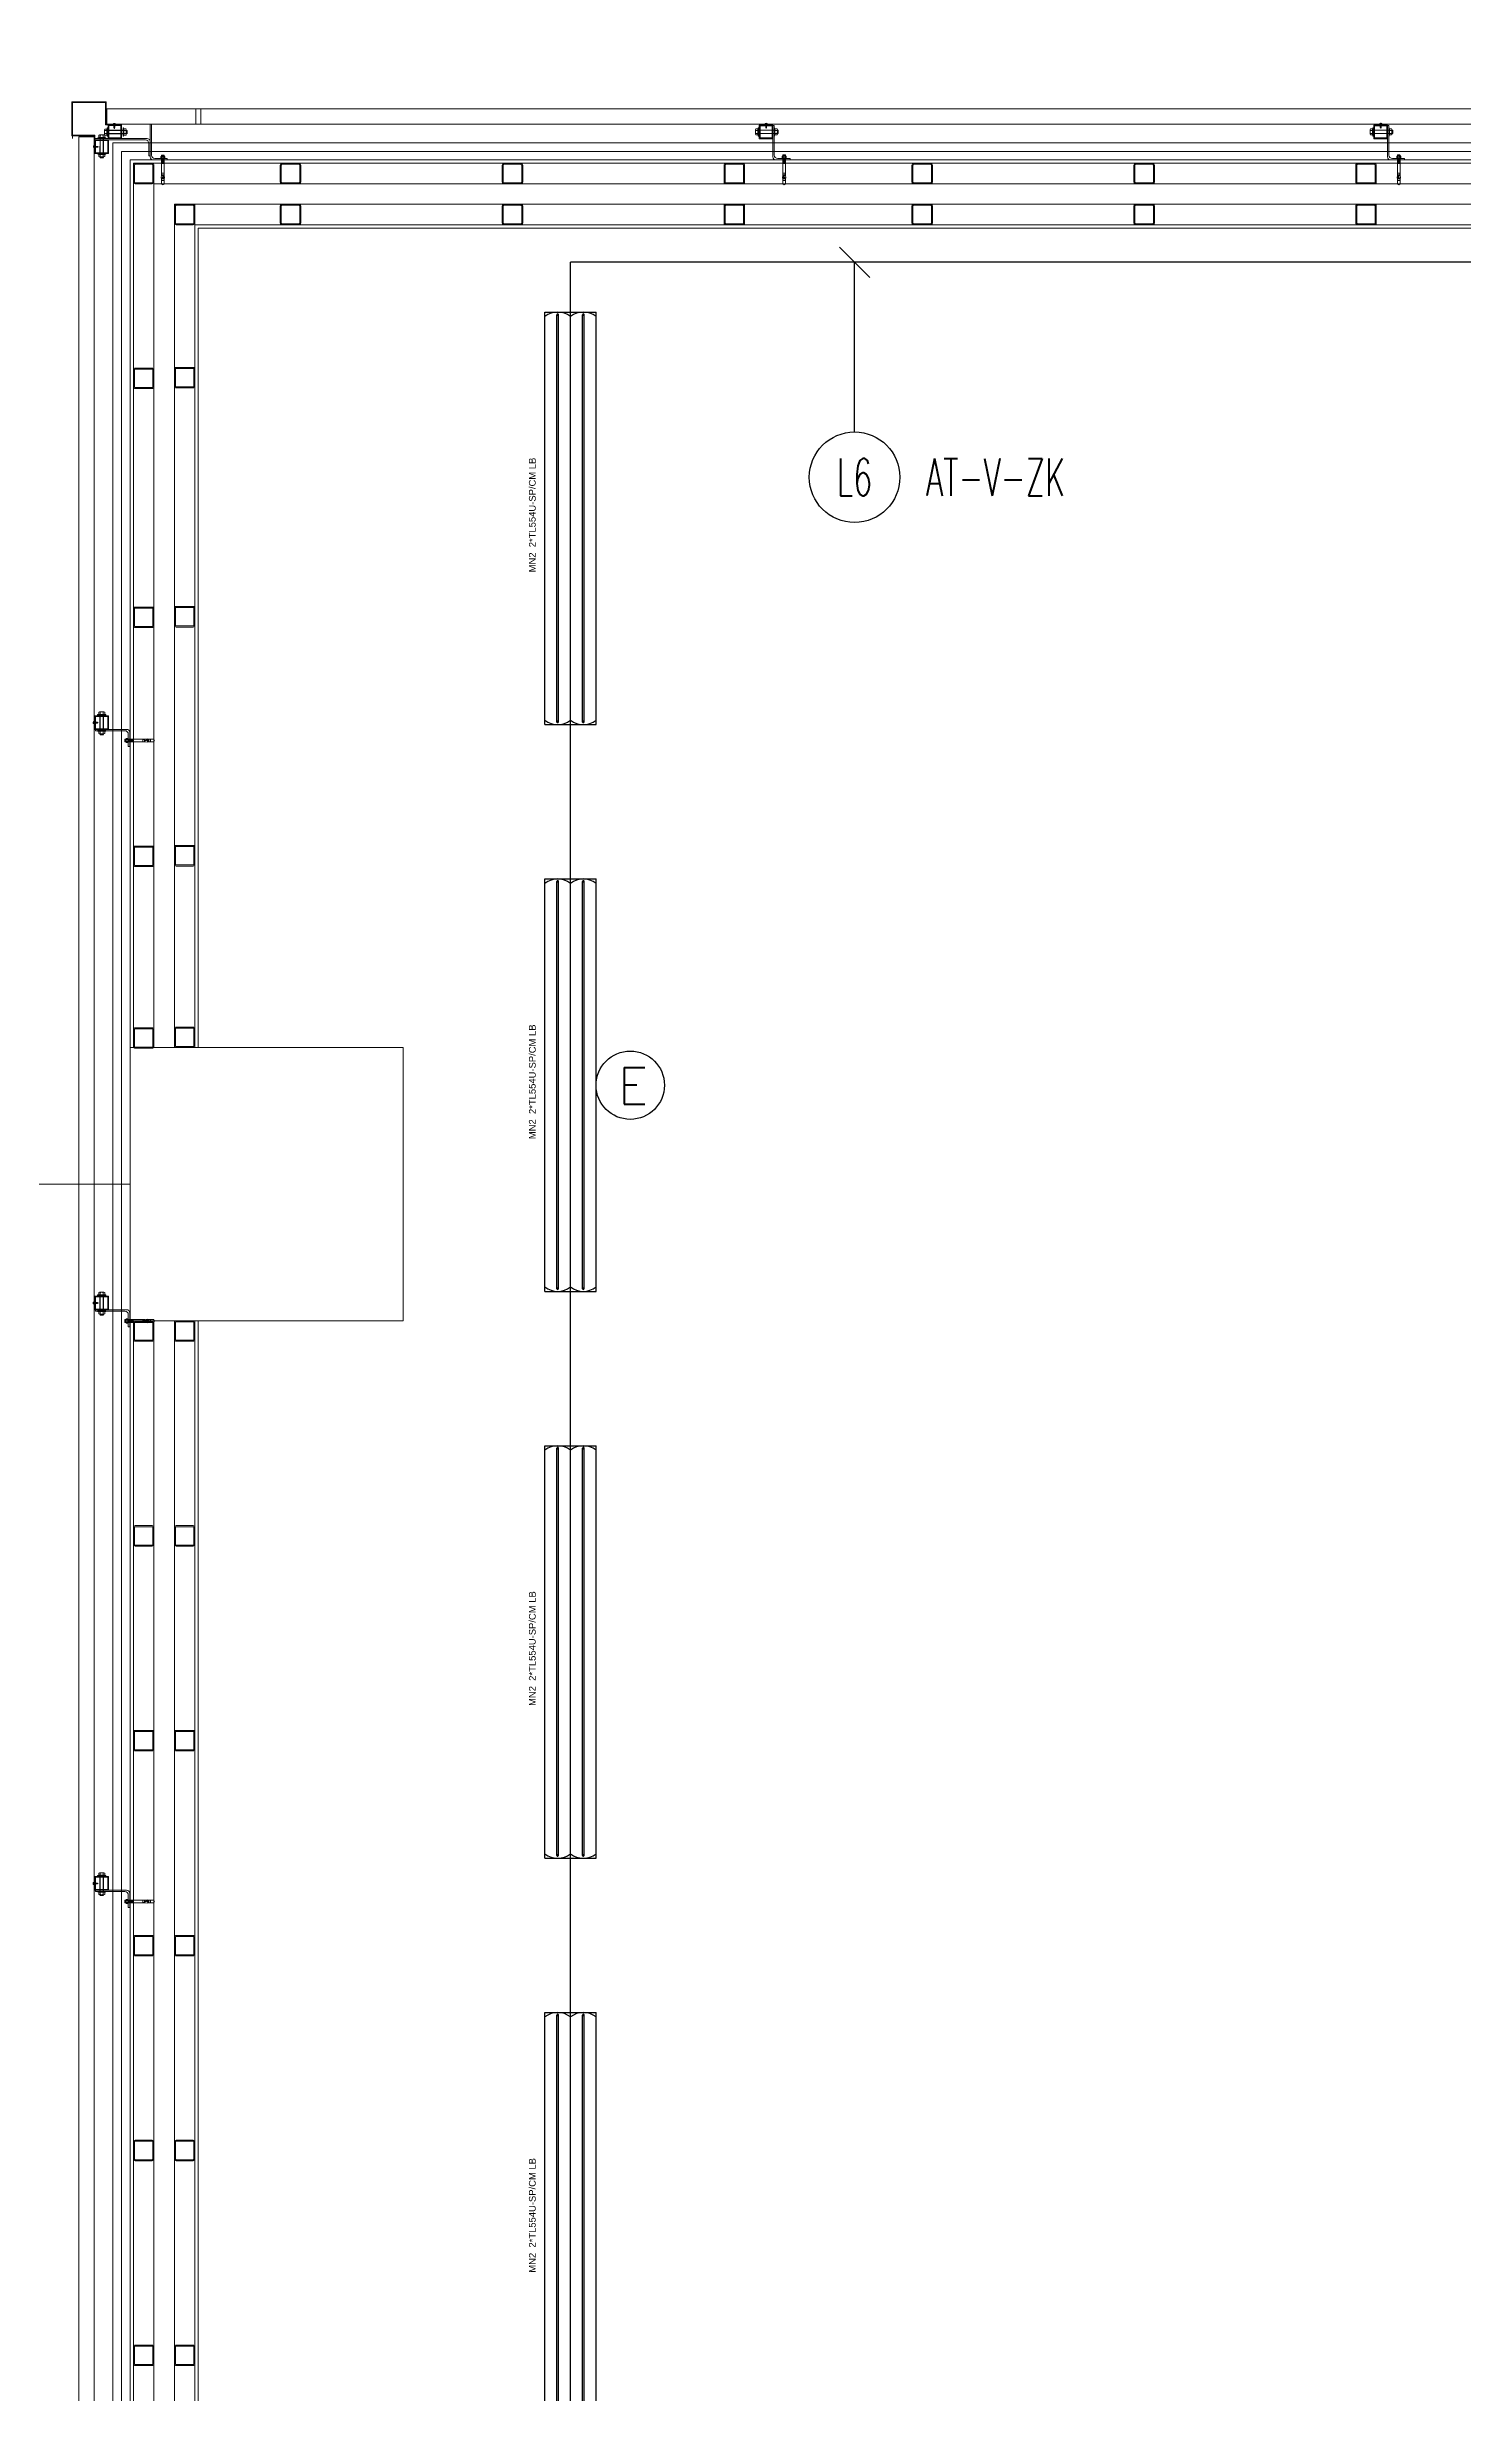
# Model space of a CAD drawing. Extents: x -2012 to 34975, y -1043 to 8321.
# Drawn here: x 7372 to 7786, y 698 to 1386 of the extents above; entities that cross this region are included whole.
import ezdxf
from ezdxf.enums import TextEntityAlignment as Align

# ---------------------------------------------------------------- set-up
doc = ezdxf.new("R2010")
doc.units = 0
doc.header["$LTSCALE"] = 25
doc.header["$PDMODE"] = 1
doc.layers.get('0').update_dxf_attribs({"color": 9, "lineweight": 9})
for name, color, linetype, lineweight in [('01', 9, 'Continuous', 9), ('06D', 9, 'Continuous', 9), ('10', 9, 'Continuous', 9), ('10A', 9, 'Continuous', 9), ('11', 9, 'Continuous', 9), ('24', 9, 'Continuous', 9), ('33', 9, 'BATTING', 9), ('E-2x54 W SIVAÜSTÜ FLUORESAN YÜKSEK TAVAN ARMATÜRÜ', 7, 'Continuous', 30), ('E-ACİL AYDINLATMA KİTİ', 7, 'Continuous', 30), ('E-KABLO', 7, 'Continuous', 30), ('E-LİNYE', 7, 'Continuous', 30)]:
    doc.layers.add(name, color=color, linetype=linetype, lineweight=lineweight)
doc.styles.add('Arial', font='arial.ttf', dxfattribs={"height": 2.5})
doc.styles.add('E-YAZI', font='txttw.shx')
doc.linetypes.add('BATTING', pattern='A,0.0001,-0.1,[134,ltypeshp.shx,S=0.1,R=0,X=-0.1,Y=0],-0.2,[134,ltypeshp.shx,S=0.1,R=180,X=0.1,Y=0],-0.1', length=0.4001)

# ---------------------------------------------------------------- blocks, each defined once
blk = doc.blocks.new('p-kolon-80x80-vw')
at = {"layer": '01'}
blk.add_lwpolyline([(-40, -40), (-40, 40), (40, 40), (40, -40)], close=True, dxfattribs=at)
blk = doc.blocks.new('cxvxv')
for p, q in [((-21988.4, 8560.98, 0), (-21988.4, 8560.32, 0)), ((-21988.4, 8560.32, 0), (-21986.64, 8560.32, 0)), ((-21988.4, 8555.4, 0), (-21986.64, 8555.4, 0)), ((-21988.4, 8554.74, 0), (-21988.4, 8555.4, 0)), ((-21986.86, 8561.07, 0), (-21988.18, 8561.07, 0)), ((-21988.02, 8561.25, 0), (-21987.03, 8561.3, 0)), ((-21988.02, 8561.25, 0), (-21988, 8561.26, 0)), ((-21988, 8561.23, 0), (-21988.02, 8561.25, 0)), ((-21988.02, 8561.13, 0), (-21987.03, 8561.19, 0)), ((-21988.02, 8561.13, 0), (-21988, 8561.14, 0)), ((-21988, 8561.11, 0), (-21988.02, 8561.13, 0)), ((-21988.02, 8560.32, 0), (-21987.02, 8560.32, 0)), ((-21988.02, 8560.28, 0), (-21988.02, 8560.32, 0)), ((-21988.02, 8560.11, 0), (-21988.02, 8555.61, 0)), ((-21988.02, 8555.44, 0), (-21988.02, 8555.4, 0)), ((-21988.02, 8555.4, 0), (-21987.02, 8555.4, 0)), ((-21988, 8561.3, 0), (-21987.94, 8561.35, 0)), ((-21988, 8561.26, 0), (-21988, 8561.3, 0)), ((-21988, 8561.14, 0), (-21988, 8561.23, 0)), ((-21988, 8561.07, 0), (-21988, 8561.11, 0)), ((-21987.96, 8560.98, 0), (-21987.96, 8560.32, 0)), ((-21987.96, 8554.74, 0), (-21987.96, 8555.4, 0)), ((-21987.54, 8561.35, 0), (-21987.94, 8561.35, 0)), ((-21987.7, 8561.05, 0), (-21987.7, 8561.08, 0)), ((-21987.7, 8561.07, 0), (-21987.7, 8561.07, 0)), ((-21987.54, 8561.35, 0), (-21987.1, 8561.35, 0)), ((-21987.03, 8561.3, 0), (-21987.1, 8561.35, 0)), ((-21987.08, 8560.64, 0), (-21987.08, 8560.98, 0)), ((-21987.08, 8560.64, 0), (-21987.08, 8560.32, 0)), ((-21987.08, 8555.08, 0), (-21987.08, 8555.4, 0)), ((-21987.08, 8555.08, 0), (-21987.08, 8554.74, 0)), ((-21987.06, 8560.32, 0), (-21987.06, 8560.28, 0)), ((-21987.06, 8555.61, 0), (-21987.06, 8560.11, 0)), ((-21987.06, 8555.4, 0), (-21987.06, 8555.44, 0)), ((-21987.05, 8561.32, 0), (-21987.03, 8561.3, 0)), ((-21987.03, 8561.3, 0), (-21987.05, 8561.28, 0)), ((-21987.03, 8561.3, 0), (-21987.05, 8561.29, 0)), ((-21987.05, 8561.28, 0), (-21987.05, 8561.2, 0)), ((-21987.05, 8561.2, 0), (-21987.03, 8561.19, 0)), ((-21987.03, 8561.19, 0), (-21987.05, 8561.17, 0)), ((-21987.05, 8561.17, 0), (-21987.05, 8561.08, 0)), ((-21987.05, 8561.08, 0), (-21987.03, 8561.07, 0)), ((-21987.02, 8560.32, 0), (-21987.02, 8560.28, 0)), ((-21987.02, 8555.61, 0), (-21987.02, 8560.11, 0)), ((-21987.02, 8555.4, 0), (-21987.02, 8555.44, 0)), ((-21986.64, 8560.32, 0), (-21986.64, 8560.98, 0)), ((-21986.64, 8555.4, 0), (-21986.64, 8554.74, 0)), ((-21986.86, 8554.65, 0), (-21988.17, 8554.65, 0))]:
    blk.add_line(p, q)
at = {"elevation": 0}
for points in [[(-21986.3, 8560.11), (-21988.7, 8560.11), (-21988.7, 8560.28), (-21986.3, 8560.28)], [(-21986.3, 8555.61), (-21988.7, 8555.61), (-21988.7, 8555.44), (-21986.3, 8555.44)]]:
    blk.add_lwpolyline(points, close=True, dxfattribs=at)
for points in [[(-21987.98, 8560.28), (-21987.98, 8560.32)], [(-21987.98, 8560.11), (-21987.98, 8555.61)], [(-21987.98, 8555.44), (-21987.98, 8555.4)]]:
    blk.add_lwpolyline(points, dxfattribs=at)
for centre, radius, start, end in [((-21988.18, 8560.75, 0), 0.315, 45.8497, 134.1503), ((-21987.52, 8559.95, 0), 1.12, 66.87008, 113.12992), ((-21987.52, 8559.95, 0), 1.12, 66.87008, 113.12992), ((-21986.86, 8560.76, 0), 0.313, 45.44896, 134.55104), ((-21988.18, 8554.97, 0), 0.315, 225.8497, 314.1503), ((-21987.52, 8555.77, 0), 1.12, 246.87008, 293.12992), ((-21987.52, 8555.77, 0), 1.12, 246.87008, 293.12992), ((-21986.86, 8554.96, 0), 0.313, 225.44896, 314.55104)]:
    blk.add_arc(centre, radius, start, end)
blk = doc.blocks.new('VIDA')
for p, q in [((-18072, 6523.9), (-18071.9, 6524)), ((-18071.9, 6523.8), (-18072, 6523.9)), ((-18071.9, 6524), (-18070.1, 6524.7)), ((-18069.6, 6522.9), (-18071.9, 6523.8)), ((-18069.7, 6524.9), (-18070.6, 6523.2)), ((-18070.6, 6523.2), (-18070.1, 6524.7)), ((-18070.1, 6524.7), (-18069.9, 6525.1)), ((-18069.9, 6525.1), (-18070.1, 6524.1)), ((-18070.1, 6524.1), (-18070, 6524.3)), ((-18070, 6524.3), (-18069.8, 6525.1)), ((-18069.9, 6525.1), (-18069.8, 6525.1)), ((-18069.8, 6525.1), (-18069.7, 6524.9)), ((-18069.7, 6524.9), (-18069.3, 6525)), ((-18069.6, 6522.8), (-18069.1, 6525)), ((-18069.6, 6522.8), (-18069.6, 6522.9)), ((-18069.4, 6522.4), (-18069.6, 6522.8)), ((-18068.9, 6525.3), (-18069.4, 6522.4)), ((-18069.3, 6522.4), (-18069.4, 6522.4)), ((-18069.3, 6522.4), (-18068.9, 6525.3)), ((-18069.3, 6525), (-18069.1, 6525)), ((-18069.1, 6522.8), (-18069.3, 6522.4)), ((-18069.1, 6525), (-18068.9, 6525.3)), ((-18068.7, 6522.8), (-18069.1, 6522.8)), ((-18068.9, 6525.3), (-18068.9, 6525.3)), ((-18068.9, 6525.3), (-18068.7, 6525)), ((-18068.7, 6522.8), (-18068.2, 6525)), ((-18068.7, 6525), (-18068.2, 6525)), ((-18068.5, 6522.4), (-18068.7, 6522.8)), ((-18068, 6525.3), (-18068.5, 6522.4)), ((-18068.4, 6522.4), (-18068.5, 6522.4)), ((-18068.4, 6522.4), (-18067.9, 6525.3)), ((-18068.2, 6522.8), (-18068.4, 6522.4)), ((-18068.2, 6522.8), (-18068.4, 6522.4)), ((-18068.2, 6525), (-18068, 6525.3)), ((-18067.7, 6525), (-18068.2, 6522.8)), ((-18067.7, 6522.8), (-18068.2, 6522.8)), ((-18067.9, 6525.3), (-18068, 6525.3)), ((-18067.9, 6525.3), (-18067.7, 6525)), ((-18067.7, 6522.8), (-18067.2, 6525)), ((-18067.7, 6525), (-18067.2, 6525)), ((-18067.5, 6522.4), (-18067.7, 6522.8)), ((-18067, 6525.3), (-18067.5, 6522.4)), ((-18067.4, 6522.4), (-18067.5, 6522.4)), ((-18067.4, 6522.4), (-18066.9, 6525.3)), ((-18067.2, 6522.8), (-18067.4, 6522.4)), ((-18067.2, 6522.8), (-18067.4, 6522.4)), ((-18067.2, 6525), (-18067, 6525.3)), ((-18066.7, 6525), (-18067.2, 6522.8)), ((-18066.7, 6522.8), (-18067.2, 6522.8)), ((-18066.9, 6525.3), (-18067, 6525.3)), ((-18066.9, 6525.3), (-18066.7, 6525)), ((-18066.3, 6525), (-18066.7, 6525)), ((-18066.7, 6522.8), (-18066.3, 6525)), ((-18066.5, 6522.4), (-18066.7, 6522.8)), ((-18066.1, 6525.3), (-18066.5, 6522.4)), ((-18066.5, 6522.4), (-18066, 6525.3)), ((-18066.3, 6522.8), (-18066.5, 6522.4)), ((-18066.3, 6522.8), (-18066.5, 6522.4)), ((-18066.5, 6522.4), (-18066.5, 6522.4)), ((-18066.3, 6525), (-18066.1, 6525.3)), ((-18065.8, 6525), (-18066.3, 6522.8)), ((-18066.3, 6522.8), (-18065.8, 6522.8)), ((-18066, 6525.3), (-18066.1, 6525.3)), ((-18066, 6525.3), (-18065.8, 6525)), ((-18065.8, 6522.8), (-18065.3, 6525)), ((-18065.8, 6525), (-18065.3, 6525)), ((-18065.6, 6522.4), (-18065.8, 6522.8)), ((-18065.1, 6525.3), (-18065.6, 6522.4)), ((-18065.5, 6522.4), (-18065.6, 6522.4)), ((-18065.5, 6522.4), (-18065, 6525.3)), ((-18065.3, 6522.8), (-18065.5, 6522.4)), ((-18065.3, 6522.8), (-18065.5, 6522.4)), ((-18065.3, 6525), (-18065.1, 6525.3)), ((-18064.8, 6525), (-18065.3, 6522.8)), ((-18064.8, 6522.8), (-18065.3, 6522.8)), ((-18065.1, 6525.3), (-18065, 6525.3)), ((-18065, 6525.3), (-18064.8, 6525)), ((-18064.8, 6525), (-18064.3, 6525)), ((-18064.8, 6522.8), (-18064.3, 6525)), ((-18064.6, 6522.4), (-18064.8, 6522.8)), ((-18064.1, 6525.3), (-18064.6, 6522.4)), ((-18064.5, 6522.4), (-18064.6, 6522.4)), ((-18064.5, 6522.4), (-18064, 6525.3)), ((-18064.3, 6522.8), (-18064.5, 6522.4)), ((-18064.3, 6522.8), (-18064.5, 6522.4)), ((-18064.3, 6525), (-18064.1, 6525.3)), ((-18063.8, 6525), (-18064.3, 6522.8)), ((-18063.8, 6522.8), (-18064.3, 6522.8)), ((-18064, 6525.3), (-18064.1, 6525.3)), ((-18064, 6525.3), (-18063.8, 6525)), ((-18063.8, 6522.8), (-18062, 6525)), ((-18062, 6525), (-18063.8, 6525)), ((-18063.6, 6522.4), (-18063.8, 6522.8)), ((-18063.6, 6522.4), (-18061.7, 6525.3)), ((-18061.8, 6525.3), (-18063.6, 6522.4)), ((-18062, 6522.8), (-18063.6, 6522.4)), ((-18062, 6522.8), (-18063.6, 6522.4)), ((-18063.6, 6522.4), (-18063.6, 6522.4)), ((-18061.5, 6525), (-18063.4, 6522.8)), ((-18063.4, 6522.8), (-18061.5, 6522.8)), ((-18061.7, 6525.3), (-18063.2, 6525.3)), ((-18062.7, 6522.4), (-18061.5, 6522.8)), ((-18062.6, 6522.4), (-18062.1, 6525.3)), ((-18062.4, 6522.8), (-18062.6, 6522.4)), ((-18062.4, 6522.8), (-18062.6, 6522.4)), ((-18062.6, 6522.4), (-18061.3, 6522.4)), ((-18062.4, 6525), (-18062.2, 6525.3)), ((-18061.5, 6525), (-18062.4, 6525)), ((-18061.5, 6522.8), (-18062.4, 6525)), ((-18061.9, 6525), (-18062.4, 6522.8)), ((-18061.9, 6522.8), (-18062.4, 6522.8)), ((-18062.2, 6525.3), (-18062.1, 6525.3)), ((-18062.2, 6525.3), (-18061.3, 6522.4)), ((-18062.1, 6525.3), (-18061.9, 6525)), ((-18062, 6525), (-18061.8, 6525.3)), ((-18061.9, 6525), (-18061.4, 6525)), ((-18061.9, 6522.8), (-18061.4, 6525)), ((-18061.7, 6522.4), (-18061.9, 6522.8)), ((-18061.2, 6525.3), (-18061.7, 6522.4)), ((-18061.7, 6525.3), (-18061.5, 6525)), ((-18061.6, 6522.4), (-18061.7, 6522.4)), ((-18061.6, 6522.4), (-18061.2, 6525.3)), ((-18061.4, 6522.8), (-18061.6, 6522.4)), ((-18061.4, 6522.8), (-18061.6, 6522.4)), ((-18061.4, 6525), (-18061.2, 6525.3)), ((-18061, 6525), (-18061.4, 6522.8)), ((-18060.9, 6522.8), (-18061.4, 6522.8)), ((-18061.2, 6525.3), (-18061, 6525)), ((-18061.2, 6525.3), (-18061.2, 6525.3)), ((-18061, 6525), (-18060.5, 6525)), ((-18060.9, 6522.8), (-18060.5, 6525)), ((-18060.7, 6522.4), (-18060.9, 6522.8)), ((-18060.7, 6522.4), (-18060.2, 6525.3)), ((-18060.3, 6525.3), (-18060.7, 6522.4)), ((-18060.5, 6522.8), (-18060.7, 6522.4)), ((-18060.5, 6522.8), (-18060.7, 6522.4)), ((-18060.7, 6522.4), (-18060.7, 6522.4)), ((-18060.5, 6525), (-18060.3, 6525.3)), ((-18060, 6525), (-18060.5, 6522.8)), ((-18060.5, 6522.8), (-18060, 6522.8)), ((-18060.3, 6525.3), (-18060.2, 6525.3)), ((-18060.2, 6525.3), (-18060, 6525)), ((-18060, 6525), (-18059.5, 6525)), ((-18060, 6522.8), (-18059.5, 6525)), ((-18059.8, 6522.4), (-18060, 6522.8)), ((-18059.3, 6525.3), (-18059.8, 6522.4)), ((-18059.7, 6522.4), (-18059.8, 6522.4)), ((-18059.7, 6522.4), (-18059.2, 6525.3)), ((-18059.5, 6522.8), (-18059.7, 6522.4)), ((-18059.5, 6522.8), (-18059.7, 6522.4)), ((-18059.5, 6525), (-18059.3, 6525.3)), ((-18059.2, 6524), (-18059.5, 6522.8)), ((-18059.5, 6522.8), (-18059.2, 6522.8)), ((-18059.3, 6525.3), (-18059.2, 6525.3)), ((-18058.1, 6526.6), (-18059.2, 6526.6)), ((-18059.2, 6521.2), (-18059.2, 6526.6)), ((-18058.1, 6521.2), (-18059.2, 6521.2))]:
    blk.add_line(p, q)
for points in [[(-18068.7, 6525), (-18069.1, 6522.8)], [(-18057.2, 6524.3), (-18057.5, 6524), (-18057.5, 6523.8), (-18057.2, 6523.5)]]:
    blk.add_lwpolyline(points)
for centre, start, end in [((-18062.4, 6523.6), 7.50951, 35.24269), ((-18062.4, 6524.2), 324.75731, 352.49049)]:
    blk.add_arc(centre, 5.21, start, end)
blk = doc.blocks.new('çelik dübel')
at = {"ltscale": 7}
for p, q in [((-87.2, -2), (-85, 2)), ((-85, -6), (-85, 2)), ((-68, 2), (-85, 2)), ((-75, -6), (-75, 2)), ((-70, -6), (-70, 2)), ((-68, 3), (-58, 2)), ((-68, -7), (-68, 3)), ((-58, -6), (-58, 2)), ((-8.5, 2), (-58, 2)), ((-53, 1.5), (-58, 1.5)), ((-53, -6), (-53, 2)), ((-25, -6), (-25, 2)), ((-25, -6), (-23.9, 2)), ((-23, -6), (-21.9, 2)), ((-21, -6), (-19.9, 2)), ((-19, -6), (-17.9, 2)), ((-17, -6), (-15.9, 2)), ((-85, -6), (-87.2, -2)), ((-68, -6), (-85, -6)), ((-68, -7), (-58, -6)), ((-53, -5.5), (-58, -5.5)), ((-8.5, -6), (-58, -6))]:
    blk.add_line(p, q, dxfattribs=at)
for p, q in [((-15, -6), (-13.9, 2)), ((-13, -6), (-11.9, 2)), ((-11, -6), (-10, 1.1)), ((-10, -9), (-10, 5)), ((-9, 5), (-10, 5)), ((-10, 3), (-10, 5)), ((-9, -9), (-9, 5)), ((-8.5, 2), (-8.5, 3)), ((-8.5, -4), (-8.5, 0)), ((-5, 4), (-7.5, 4)), ((-5, 1), (-7.5, 1)), ((-4, 2), (-4, 3)), ((-1, 2), (-4, 2)), ((-4, -4), (-4, 0)), ((-3, -6), (-1.9, 2)), ((-1, -6), (0, 1.1)), ((0, -5), (0, 1)), ((-10, -7), (-10, -9.1)), ((-9, -9), (-10, -9)), ((-8.5, -6), (-8.5, -7)), ((-5, -5), (-7.5, -5)), ((-5, -8), (-7.5, -8)), ((-4, -6), (-4, -7)), ((-1, -6), (-4, -6))]:
    blk.add_line(p, q)
for points in [[(-68, 0.6), (-67.4, 0.4), (-67, 0.1), (-66.6, -0.3), (-66.2, -0.8), (-65.9, -1.3), (-65.7, -1.9), (-65.4, -2.3), (-65.2, -2.8), (-65, -3.1), (-64.8, -3.3), (-64.6, -3.5), (-64.4, -3.6), (-64.2, -3.5), (-63.9, -3.5), (-63.7, -3.3), (-63.5, -3.1), (-63.2, -2.9), (-62.9, -2.6), (-62.7, -2.3), (-62.4, -2), (-62.1, -1.7), (-61.9, -1.4), (-61.6, -1.1), (-61.4, -0.9), (-61.2, -0.7), (-61, -0.6), (-60.8, -0.5), (-60.6, -0.5), (-60.4, -0.5), (-60.3, -0.7), (-60.1, -0.9), (-59.9, -1.1), (-59.8, -1.5), (-59.6, -1.9), (-59.4, -2.3), (-59.2, -2.7), (-58.9, -3), (-58.7, -3.3), (-58.4, -3.5), (-58, -3.5)], [(-68, -0.5), (-68, -0.5), (-67.9, -0.5), (-67.9, -0.5), (-67.8, -0.5), (-67.8, -0.6), (-67.7, -0.6), (-67.7, -0.6), (-67.6, -0.7), (-67.6, -0.7), (-67.6, -0.8), (-67.5, -0.8), (-67.5, -0.8), (-67.5, -0.9), (-67.4, -0.9), (-67.4, -0.9), (-67.3, -1), (-67.3, -1), (-67.3, -1.1), (-67.2, -1.1), (-67.2, -1.2), (-67.2, -1.2), (-67.1, -1.3), (-67.1, -1.3), (-67.1, -1.4), (-67, -1.4), (-67, -1.5), (-67, -1.5), (-66.9, -1.6), (-66.9, -1.6), (-66.9, -1.7), (-66.9, -1.7), (-66.8, -1.8), (-66.8, -1.9), (-66.8, -1.9), (-66.7, -2), (-66.7, -2), (-66.7, -2.1), (-66.6, -2.2), (-66.6, -2.2), (-66.6, -2.3), (-66.6, -2.3), (-66.5, -2.4), (-66.5, -2.5), (-66.5, -2.5), (-66.4, -2.6), (-66.4, -2.7), (-66.4, -2.7), (-66.3, -2.8), (-66.3, -2.8), (-66.3, -2.9), (-66.3, -3), (-66.2, -3), (-66.2, -3.1), (-66.2, -3.1), (-66.1, -3.2), (-66.1, -3.2), (-66.1, -3.3), (-66, -3.4), (-66, -3.4), (-66, -3.5), (-65.9, -3.5), (-65.9, -3.6), (-65.9, -3.6), (-65.8, -3.7), (-65.8, -3.7), (-65.7, -3.8), (-65.7, -3.8), (-65.7, -3.9), (-65.6, -3.9), (-65.6, -4), (-65.5, -4), (-65.5, -4.1), (-65.4, -4.1), (-65.4, -4.1), (-65.3, -4.2), (-65.3, -4.2), (-65.2, -4.3), (-65.2, -4.3), (-65.1, -4.3), (-65, -4.4), (-65, -4.4), (-64.9, -4.4), (-64.9, -4.4), (-64.8, -4.5), (-64.7, -4.5), (-64.7, -4.5), (-64.6, -4.5), (-64.5, -4.5), (-64.5, -4.5), (-64.4, -4.5), (-64.3, -4.5), (-64.3, -4.5), (-64.2, -4.5), (-64.1, -4.5), (-64.1, -4.5), (-64, -4.5), (-64, -4.5), (-63.9, -4.5), (-63.8, -4.5), (-63.8, -4.5), (-63.7, -4.4), (-63.7, -4.4), (-63.6, -4.4), (-63.6, -4.4), (-63.5, -4.4), (-63.4, -4.3), (-63.4, -4.3), (-63.3, -4.3), (-63.3, -4.3), (-63.3, -4.2), (-63.2, -4.2), (-63.2, -4.2), (-63.1, -4.1), (-63.1, -4.1), (-63, -4.1), (-63, -4), (-62.9, -4), (-62.9, -4), (-62.9, -3.9), (-62.8, -3.9), (-62.8, -3.9), (-62.7, -3.8), (-62.7, -3.8), (-62.7, -3.8), (-62.6, -3.7), (-62.6, -3.7), (-62.5, -3.6), (-62.5, -3.6), (-62.5, -3.6), (-62.4, -3.5), (-62.4, -3.5), (-62.4, -3.5), (-62.3, -3.4), (-62.3, -3.4), (-62.2, -3.3), (-62.2, -3.3), (-62.2, -3.3), (-62.1, -3.2), (-62.1, -3.2), (-62.1, -3.1), (-62, -3.1), (-62, -3.1), (-62, -3), (-61.9, -3), (-61.9, -2.9), (-61.9, -2.9), (-61.8, -2.9), (-61.8, -2.8), (-61.7, -2.8), (-61.7, -2.7), (-61.7, -2.7), (-61.6, -2.6), (-61.6, -2.6), (-61.6, -2.6), (-61.5, -2.5), (-61.5, -2.5), (-61.5, -2.5), (-61.4, -2.4), (-61.4, -2.4), (-61.4, -2.3), (-61.3, -2.3), (-61.3, -2.3), (-61.3, -2.2), (-61.3, -2.2), (-61.2, -2.2), (-61.2, -2.1), (-61.2, -2.1), (-61.1, -2), (-61.1, -2), (-61.1, -2), (-61, -1.9), (-61, -1.9), (-61, -1.9), (-61, -1.9), (-60.9, -1.8), (-60.9, -1.8), (-60.9, -1.8), (-60.9, -1.8), (-60.9, -1.8), (-60.9, -1.7), (-60.8, -1.7), (-60.8, -1.7), (-60.8, -1.7), (-60.8, -1.7), (-60.8, -1.7), (-60.8, -1.8), (-60.7, -1.8), (-60.7, -1.8), (-60.7, -1.8), (-60.7, -1.9), (-60.7, -1.9), (-60.7, -1.9), (-60.6, -2), (-60.6, -2), (-60.6, -2.1), (-60.6, -2.1), (-60.6, -2.1), (-60.5, -2.2), (-60.5, -2.2), (-60.5, -2.3), (-60.5, -2.3), (-60.4, -2.4), (-60.4, -2.5), (-60.4, -2.5), (-60.4, -2.6), (-60.3, -2.6), (-60.3, -2.7), (-60.3, -2.7), (-60.3, -2.8), (-60.2, -2.8), (-60.2, -2.9), (-60.2, -3), (-60.1, -3), (-60.1, -3.1), (-60.1, -3.1), (-60, -3.2), (-60, -3.2), (-59.9, -3.3), (-59.9, -3.4), (-59.9, -3.4), (-59.8, -3.5), (-59.8, -3.5), (-59.7, -3.6), (-59.7, -3.6), (-59.6, -3.7), (-59.6, -3.8), (-59.5, -3.8), (-59.5, -3.9), (-59.4, -3.9), (-59.3, -4), (-59.3, -4), (-59.2, -4.1), (-59.1, -4.2), (-59, -4.2), (-58.9, -4.3), (-58.8, -4.3), (-58.6, -4.4), (-58.4, -4.4), (-58.2, -4.5), (-58, -4.5)]]:
    blk.add_lwpolyline(points)
for centre, start, end in [((-7.5, 3), 90, 180), ((-7.5, 2), 180, 270), ((-7.5, 0), 90, 180), ((-5, 3), 0, 90), ((-5, 2), 270, 0), ((-5, 0), 0, 90), ((-1, 1), 0, 90), ((-7.5, -4), 180, 270), ((-7.5, -6), 90, 180), ((-7.5, -7), 180, 270), ((-5, -4), 270, 0), ((-5, -6), 0, 90), ((-5, -7), 270, 0), ((-1, -5), 270, 0)]:
    blk.add_arc(centre, 1, start, end)
blk = doc.blocks.new('kjdol')
at = {"ltscale": 10, "elevation": -278.89}
blk.add_lwpolyline([(77394.12, 60089.89), (77403.28, 60089.89, 0.460237), (77404.18, 60090.79), (77404.18, 60094.89), (77403.78, 60094.89), (77403.78, 60091.29, -0.414214), (77402.78, 60090.29), (77394.12, 60090.29)], format="xyb", close=True, dxfattribs=at)
at = {"elevation": -249.79}
for points in [[(77397.97, 60089.9), (77397.97, 60085.9), (77393.97, 60085.9), (77393.97, 60089.9)], [(77397.77, 60089.7), (77397.77, 60086.1), (77394.17, 60086.1), (77394.17, 60089.7)]]:
    blk.add_lwpolyline(points, close=True, dxfattribs=at)
blk.add_blockref('cxvxv', (99383.5, 51530.11, -249.79))
at = {"extrusion": (0, 0, -1), "xscale": 0.1000000000058208, "yscale": 0.1000000000058208, "zscale": -0.0999999999999091}
blk.add_blockref('çelik dübel', (-77402.74, 60093.36, 459.25), dxfattribs=at)
at = {"xscale": 0.1000000000058208, "yscale": 0.1000000000058208, "zscale": 0.1000000000058208, "rotation": 180}
blk.add_blockref('VIDA', (75587.75, 60740.29, -249.79), dxfattribs=at)
blk = doc.blocks.new('prf-60x60')
for points in [[(-2.5, -6), (2.5, -6, 0.414214), (3, -5.5), (3, -0.5, 0.414214), (2.5, 0), (-2.5, 0, 0.414214), (-3, -0.5), (-3, -5.5, 0.414214)], [(-2.5, -5.7), (2.5, -5.7, 0.414214), (2.7, -5.5), (2.7, -0.5, 0.414214), (2.5, -0.3), (-2.5, -0.3, 0.414214), (-2.7, -0.5), (-2.7, -5.5, 0.414214)]]:
    blk.add_lwpolyline(points, format="xyb", close=True)
at = {"color": 252}
blk.add_point((0, -3), dxfattribs=at)
blk = doc.blocks.new('p-aks_vw')
at = {"layer": '24', "ltscale": 2}
blk.add_lwpolyline([(-255, 740), (0, 740)], dxfattribs=at)
blk = doc.blocks.new('1 50 2x54 W SIVAÜSTÜ FLUORESAN YÜKSEK TAVAN ARMATÜRÜ')
at = {"layer": 'E-2x54 W SIVAÜSTÜ FLUORESAN YÜKSEK TAVAN ARMATÜRÜ', "color": 4}
for p, q in [((-60.4, 7.5), (60.4, 7.5)), ((-60.4, 7.5), (-60.4, -7.5)), ((60.4, 7.5), (60.4, 0)), ((-60, 0), (-7.5, 0)), ((7.5, 0), (60, 0)), ((60.4, 0), (60.4, -7.5)), ((-60.4, -7.5), (60.4, -7.5))]:
    blk.add_line(p, q, dxfattribs=at)
at = {"layer": 'E-2x54 W SIVAÜSTÜ FLUORESAN YÜKSEK TAVAN ARMATÜRÜ', "color": 7}
for p, q in [((-60.4, 0), (60.4, 0)), ((-59.64, 4), (59.66, 4)), ((-59.58, 3.5), (59.72, 3.5)), ((-59.64, -3.5), (59.66, -3.5)), ((-59.58, -4), (59.72, -4))]:
    blk.add_line(p, q, dxfattribs=at)
for centre in [(-59.62, 3.81), (-59.62, 3.66), (59.68, 3.81), (59.68, 3.66), (-59.62, -3.69), (-59.62, -3.84), (59.68, -3.69), (59.68, -3.84)]:
    blk.add_circle(centre, 0.0548, dxfattribs=at)
for centre, radius, start, end in [((-54.33, 3.75), 6.07, 141.85995, 218.14005), ((54.33, 3.75), 6.07, 321.85995, 38.14005), ((-59.56, 3.76), 0.258, 106.86737, 266.76121), ((-59.66, 3.75), 0.26, 289.2244, 84.40418), ((59.74, 3.76), 0.258, 106.86737, 266.76121), ((59.64, 3.75), 0.26, 289.2244, 84.40418), ((-54.33, -3.75), 6.07, 141.85995, 218.14005), ((-59.56, -3.74), 0.258, 106.86737, 266.76121), ((-59.66, -3.75), 0.26, 289.2244, 84.40418), ((54.33, -3.75), 6.07, 321.85995, 38.14005), ((59.74, -3.74), 0.258, 106.86737, 266.76121), ((59.64, -3.75), 0.26, 289.2244, 84.40418)]:
    blk.add_arc(centre, radius, start, end, dxfattribs=at)
at = {"layer": 'E-2x54 W SIVAÜSTÜ FLUORESAN YÜKSEK TAVAN ARMATÜRÜ', "color": 7, "style": 'Arial'}
blk.add_text('MN2  2*TL554U-SP/CM LB', height=1.9754, dxfattribs=at).set_placement((-15.8, 10.2))
blk = doc.blocks.new('100_ACİL AYDINLATMA KİTİ')
at = {"layer": 'E-ACİL AYDINLATMA KİTİ', "color": 3}
blk.add_circle((0, 0), 1.251, dxfattribs=at)
at = {"layer": 'E-ACİL AYDINLATMA KİTİ', "color": 3, "style": 'E-YAZI'}
blk.add_text('E', height=1.34, dxfattribs=at).set_placement((-0.448, -0.694))

msp = doc.modelspace()

# ---------------------------------------------------------------- linework, layer by layer
at = {"layer": '06D'}
for points in [[(12297.51, 207.5), (11450.84, 207.5), (11450.84, 307.5), (7390.84, 307.5), (7390.84, 1357.5), (9790.84, 1357.5), (9790.84, 3897.5), (11450.84, 3897.5), (11450.84, 3997.5), (12297.51, 3997.5)], [(9795.84, 1345.5), (7402.84, 1345.5), (7402.84, 1092.5)], [(9795.84, 1339.5), (7408.84, 1339.5), (7408.84, 1092.5)], [(7402.84, 392.5), (7402.84, 1012.5)], [(7408.84, 392.5), (7408.84, 1012.5)]]:
    msp.add_lwpolyline(points, dxfattribs=at)
at = {"layer": '10'}
for points in [[(7393.39, 1358.8), (7389.39, 1358.8), (7389.39, 1362.8), (7393.39, 1362.8)], [(7393.19, 1359), (7389.59, 1359), (7389.59, 1362.6), (7393.19, 1362.6)], [(7389.54, 1354.33), (7389.54, 1358.33), (7385.54, 1358.33), (7385.54, 1354.33)], [(7389.34, 1354.53), (7389.34, 1358.13), (7385.74, 1358.13), (7385.74, 1354.53)]]:
    msp.add_lwpolyline(points, close=True, dxfattribs=at)
for points in [[(7401.74, 1363), (7401.74, 1353.4, 0.460237), (7402.64, 1352.5), (7406.74, 1352.5), (7406.74, 1352.9), (7403.14, 1352.9, -0.414214), (7402.14, 1353.9), (7402.14, 1363)], [(7385.54, 1358.73), (7400.84, 1358.73, -0.460237), (7401.74, 1357.83), (7401.74, 1353.73), (7401.34, 1353.73), (7401.34, 1357.33, 0.414214), (7400.34, 1358.33), (7385.54, 1358.33)]]:
    msp.add_lwpolyline(points, format="xyb", close=True, dxfattribs=at)
at = {"layer": '10A'}
for points in [[(7379.04, 1359.7), (7385.54, 1359.7), (7385.54, 1354.33), (7385.34, 1354.33), (7385.34, 1359.5), (7378.84, 1359.5), (7378.84, 1369.5), (7388.84, 1369.5), (7388.84, 1363), (7393.39, 1363), (7393.39, 1362.8), (7388.64, 1362.8), (7388.64, 1369.3), (7379.04, 1369.3), (7379.04, 1358.73)], [(7416.59, 1367.5), (7389.09, 1367.5), (7389.09, 1363), (7416.59, 1363), (7416.59, 1367.5)], [(9778.59, 1367.5), (7415.09, 1367.5), (7415.09, 1363), (9778.59, 1363), (9778.59, 1367.5)], [(7380.84, 1359.25), (7380.84, 305.75), (7385.34, 305.75), (7385.34, 1359.25), (7380.84, 1359.25)]]:
    msp.add_lwpolyline(points, dxfattribs=at)
at = {"layer": '11'}
for points in [[(9795.84, 1352.5), (7395.84, 1352.5), (7395.84, 1092.5)], [(9795.84, 1351.5), (7396.84, 1351.5), (7396.84, 1092.5)], [(9795.84, 1333.5), (7414.84, 1333.5), (7414.84, 1092.5)], [(9795.84, 1332.5), (7415.84, 1332.5), (7415.84, 1092.5)], [(7395.84, 392.5), (7395.84, 1012.5)], [(7396.84, 392.5), (7396.84, 1012.5)], [(7414.84, 392.5), (7414.84, 1012.5)], [(7415.84, 392.5), (7415.84, 1012.5)]]:
    msp.add_lwpolyline(points, dxfattribs=at)
at = {"layer": '33', "ltscale": 0.2}
for points in [[(7405.14, 1355), (9793.34, 1355), (9793.26, 1714.5)], [(7426.54, 1355), (7393.34, 1355), (7393.34, 309.78), (10594.54, 309.78)]]:
    msp.add_lwpolyline(points, dxfattribs=at)
at = {"layer": 'E-KABLO', "color": 6}
for p, q in [((7524.84, 1306.6), (7524.84, 1322.5)), ((7993.34, 1322.5), (7524.84, 1322.5)), ((7524.84, 1140.6), (7524.84, 1188.4)), ((7524.84, 974.6), (7524.84, 1022.4)), ((7524.84, 808.6), (7524.84, 856.4))]:
    msp.add_line(p, q, dxfattribs=at)
at = {"layer": 'E-LİNYE', "color": 7, "linetype": 'Continuous'}
for p, q in [((7612.46, 1318.08), (7603.62, 1326.92)), ((7608.04, 1272.81), (7608.04, 1322.5))]:
    msp.add_line(p, q, dxfattribs=at)
msp.add_circle((7608.04, 1259.55), 13.26, dxfattribs=at)

# ---------------------------------------------------------------- block references
msp.add_blockref('p-kolon-80x80-vw', (7435.84, 1052.5))
at = {"layer": '10'}
for name, p, rotation in [('cxvxv', (-1155.79, -20630.95, 0), 270.0274289660472), ('kjdol', (-52505.76, 78756.68, 278.89), 270), ('kjdol', (-52325.76, 78756.68, 278.89), 270), ('prf-60x60', (7402.84, 1348.5), 270), ('prf-60x60', (7445.84, 1348.5), 270), ('prf-60x60', (7510.84, 1348.5), 270), ('prf-60x60', (7575.84, 1348.5), 270), ('prf-60x60', (7630.84, 1348.5), 270), ('prf-60x60', (7695.84, 1348.5), 270), ('prf-60x60', (7760.84, 1348.5), 270), ('prf-60x60', (7414.84, 1336.5), 270), ('prf-60x60', (7445.84, 1336.5), 270), ('prf-60x60', (7510.84, 1336.5), 270), ('prf-60x60', (7575.84, 1336.5), 270), ('prf-60x60', (7630.84, 1336.5), 270), ('prf-60x60', (7695.84, 1336.5), 270), ('prf-60x60', (7760.84, 1336.5), 270), ('prf-60x60', (7402.84, 1288.5), 270), ('prf-60x60', (7414.84, 1288.69), 270), ('prf-60x60', (7402.84, 1218.5), 270), ('prf-60x60', (7414.84, 1218.69), 270), ('prf-60x60', (7402.84, 1148.5), 270), ('prf-60x60', (7414.84, 1148.69), 270), ('prf-60x60', (7402.84, 1095.31), 270), ('prf-60x60', (7414.84, 1095.5), 270), ('prf-60x60', (7402.84, 1009.5), 270), ('prf-60x60', (7414.84, 1009.5), 270), ('prf-60x60', (7402.84, 949.5), 270), ('prf-60x60', (7414.84, 949.5), 270), ('prf-60x60', (7402.84, 889.5), 270), ('prf-60x60', (7414.84, 889.5), 270), ('prf-60x60', (7402.84, 829.5), 270), ('prf-60x60', (7414.84, 829.5), 270), ('prf-60x60', (7402.84, 769.5), 270), ('prf-60x60', (7414.84, 769.5), 270), ('prf-60x60', (7402.84, 709.5), 270), ('prf-60x60', (7414.84, 709.5), 270)]:
    msp.add_blockref(name, p, dxfattribs=dict(at, rotation=rotation))
at = {"layer": '10', "yscale": 0.1000000000058208}
for p, xscale, zscale, rotation in [((8042.76, 3169.24), 0.1000000000058208, 0.1000000000058208, 90.02742896604714), ((5579.1, 704.81), -0.1000000000058208, 0.1000000000021828, 359.972578431312)]:
    msp.add_blockref('VIDA', p, dxfattribs=dict(at, xscale=xscale, zscale=zscale, rotation=rotation))
at = {"layer": '10', "xscale": -1}
for name, p, rotation in [('cxvxv', (29379.16, 9903.92, 0), 179.9725784313119), ('kjdol', (-70008.44, 61275.6, 249.79), 180), ('kjdol', (-70008.44, 61105.6, 249.79), 180), ('kjdol', (-70008.44, 60935.6, 249.79), 180)]:
    msp.add_blockref(name, p, dxfattribs=dict(at, rotation=rotation))
at = {"layer": '10', "extrusion": (0, 0, -1), "xscale": -0.1000000000058208, "yscale": 0.1000000000058208, "zscale": -0.1000000000058208, "rotation": 270}
msp.add_blockref('çelik dübel', (-7405.24, 1353.93, 312.47), dxfattribs=at)
at = {"layer": '24'}
msp.add_blockref('p-aks_vw', (7395.84, 312.5), dxfattribs=at)
at = {"layer": 'E-2x54 W SIVAÜSTÜ FLUORESAN YÜKSEK TAVAN ARMATÜRÜ', "color": 6, "rotation": 90}
for p in [(7524.84, 1247.5), (7524.84, 1081.5), (7524.84, 915.5), (7524.84, 749.5)]:
    msp.add_blockref('1 50 2x54 W SIVAÜSTÜ FLUORESAN YÜKSEK TAVAN ARMATÜRÜ', p, dxfattribs=at)
at = {"layer": 'E-ACİL AYDINLATMA KİTİ', "xscale": 8, "yscale": 8, "zscale": 8}
msp.add_blockref('100_ACİL AYDINLATMA KİTİ', (7542.35, 1081.5), dxfattribs=at)

# ---------------------------------------------------------------- texts
at = {"layer": 'E-LİNYE', "color": 3, "linetype": 'Continuous', "style": 'E-YAZI', "width": 0.6}
for s, p in [('L6', (7608.04, 1259.55)), ('AT-V-ZK', (7649.3, 1259.55))]:
    msp.add_text(s, height=10.938, dxfattribs=at).set_placement(p, align=Align.MIDDLE_CENTER)

doc.saveas('drawing.dxf')
